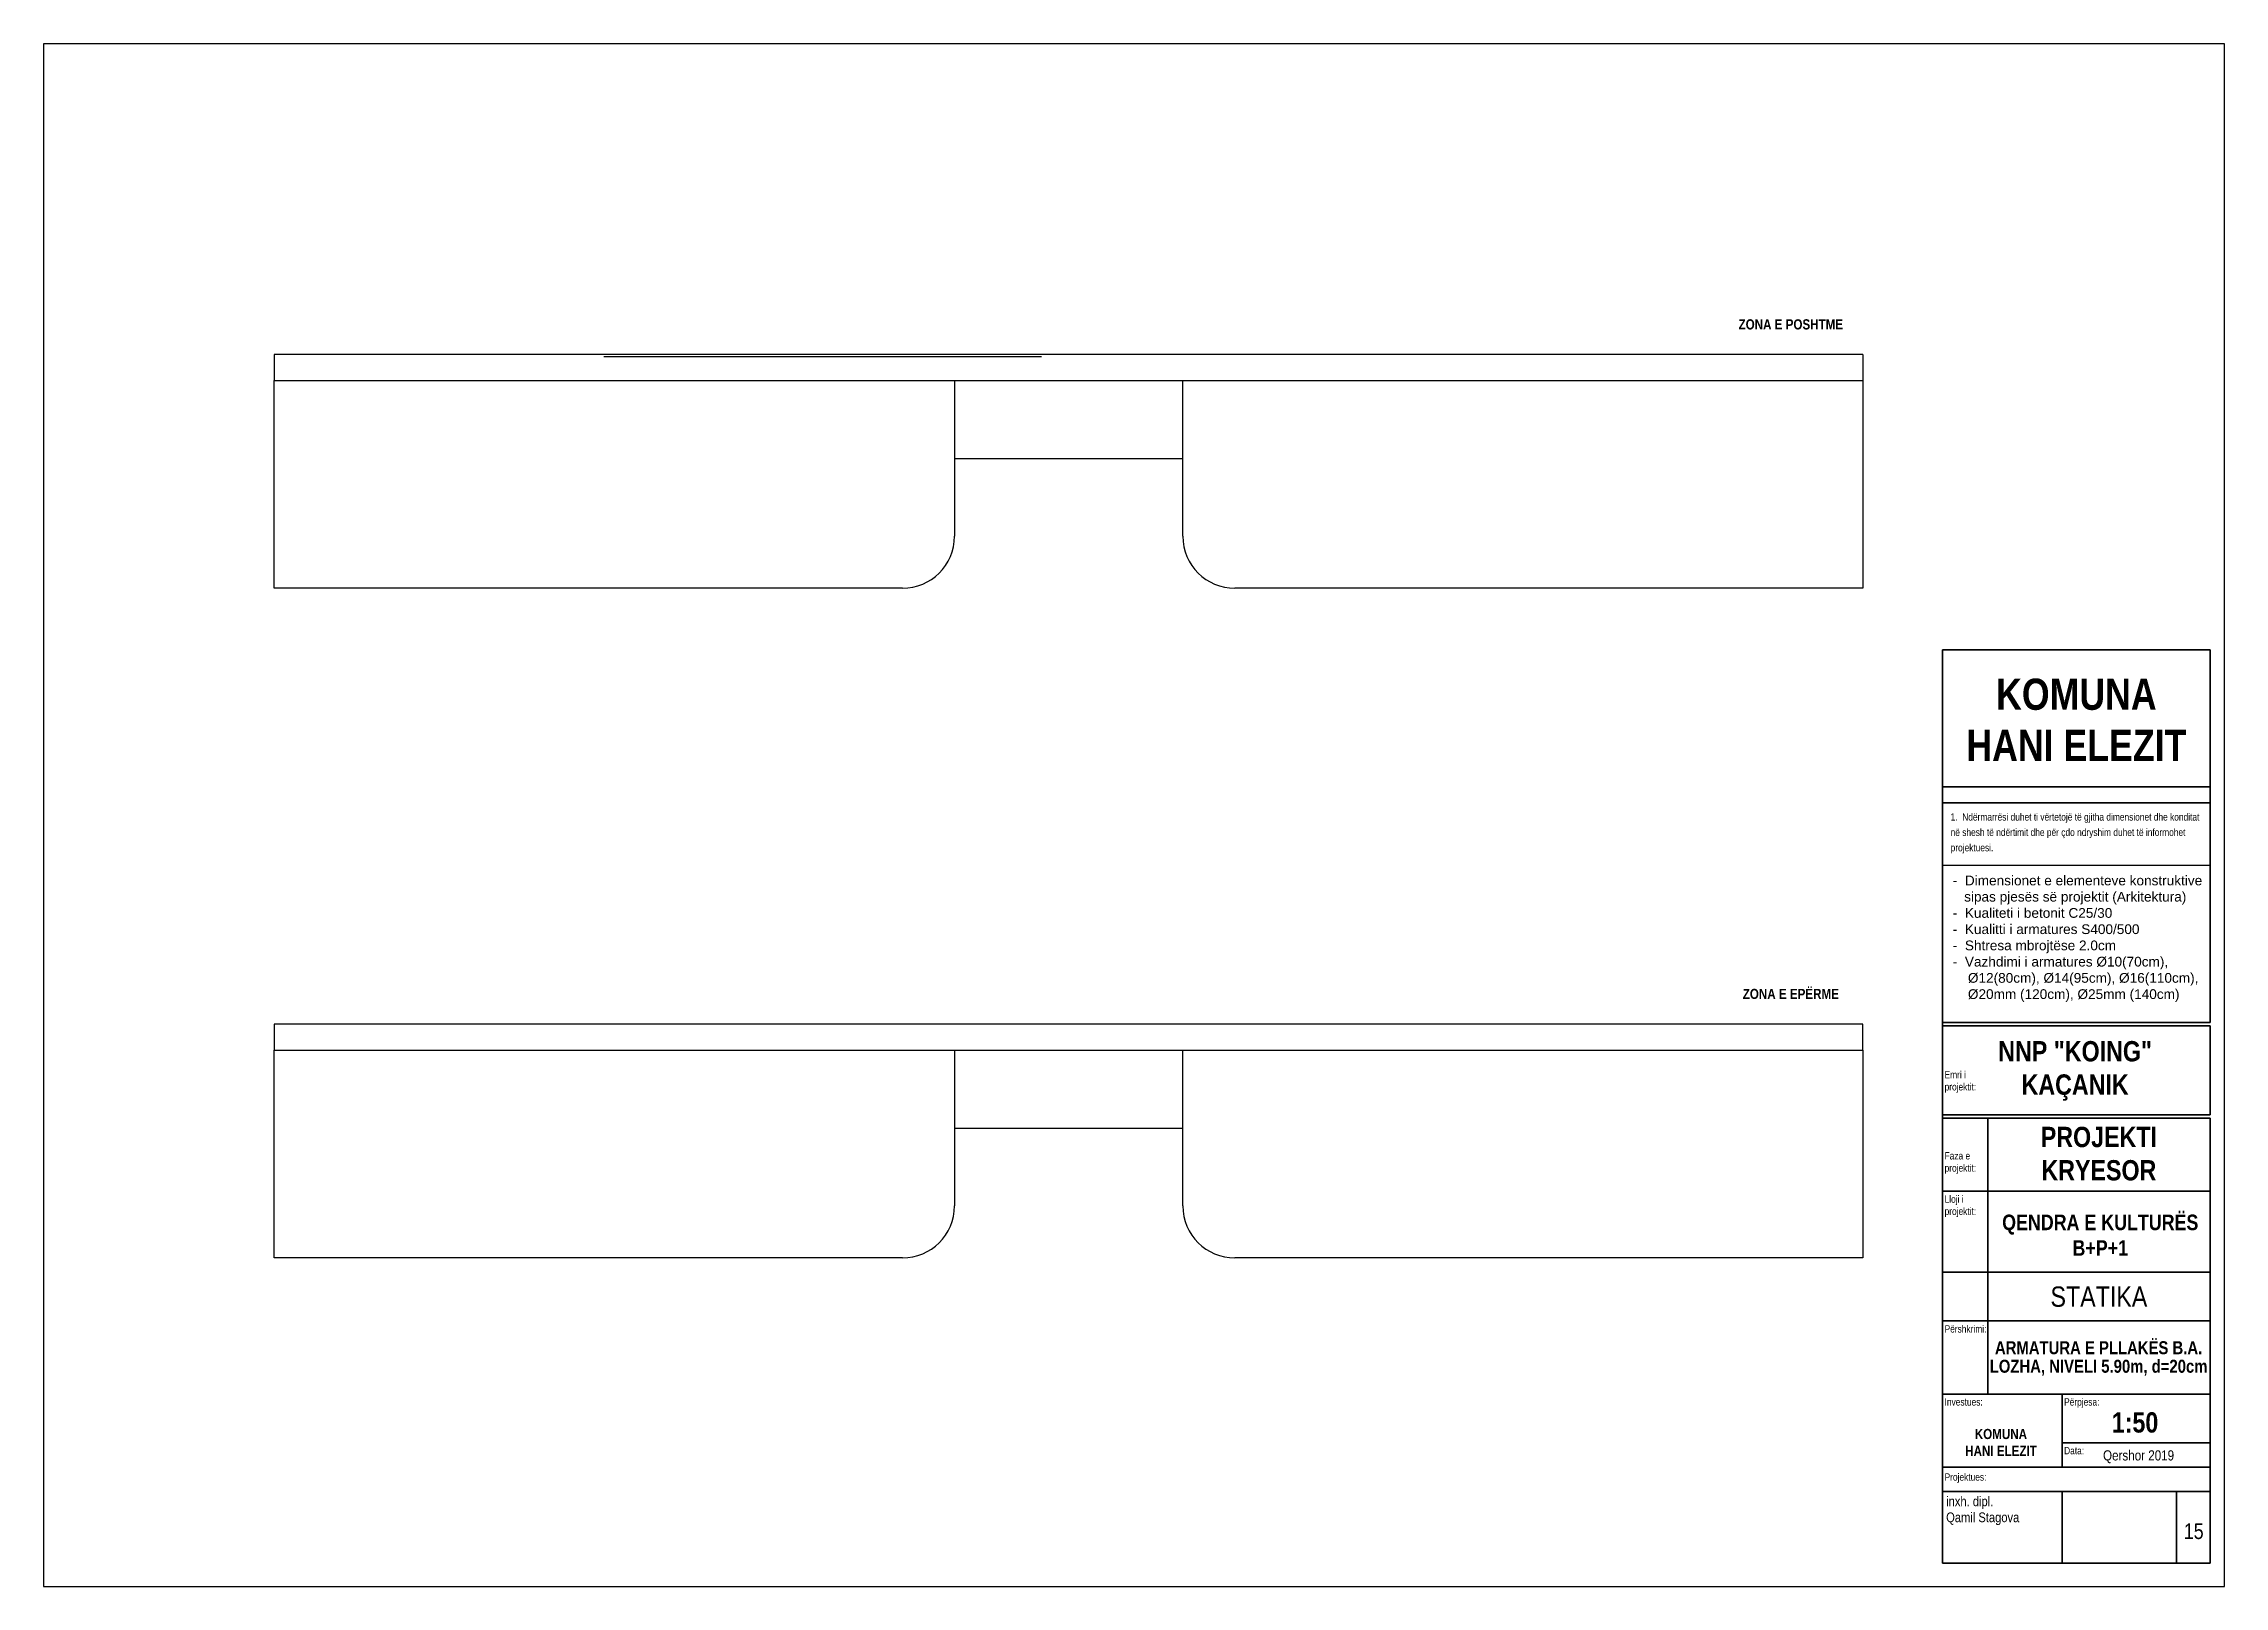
# Model space of a CAD drawing. Header units: inches. Extents: x 1561 to 3661, y 2212 to 3697.
import ezdxf

# ---------------------------------------------------------------- set-up
doc = ezdxf.new("R2010")
doc.units = ezdxf.units.IN
doc.layers.add('0_Pen_No__1', color=7, linetype='Continuous', lineweight=35)
doc.layers.add('TEKSTI_Pen_No__201', color=7, linetype='Continuous', lineweight=18)
doc.layers.add('A4_OP', color=7, linetype='Continuous')
doc.styles.add('GENERATED_STYLE_1', font='ARIAL.TTF')
doc.styles.add('GENERATED_STYLE_3', font='ARIALN.TTF')
doc.styles.add('GENERATED_STYLE_4', font='ARIALNB.TTF')

msp = doc.modelspace()

# ---------------------------------------------------------------- linework, layer by layer
for p, q in [((3661.2, 3697.4), (1561.2, 3697.4)), ((1561.2, 3697.4), (1561.2, 2212.4)), ((3661.2, 2212.4), (3661.2, 3697.4)), ((2100.8, 3396.2), (2522.1, 3396.2)), ((2438.3, 3298.2), (2658.3, 3298.2)), ((3389.8, 2906.6), (3647.5, 2906.6)), ((2438.3, 2653.6), (2658.3, 2653.6)), ((1561.2, 2212.4), (3661.2, 2212.4))]:
    msp.add_line(p, q)
for centre, start, end in [((2388.3, 3223.2), 270, 0), ((2708.3, 3223.2), 180, 270), ((2388.3, 2578.6), 270, 0), ((2708.3, 2578.6), 180, 270)]:
    msp.add_arc(centre, 50, start, end)
at = {"layer": '0_Pen_No__1', "linetype": 'Continuous'}
for p, q in [((3389.8, 2755.3), (3389.8, 3113.9)), ((3389.8, 3113.9), (3647.5, 3113.9)), ((3647.5, 3113.9), (3647.5, 2755.3)), ((3389.8, 2982.2), (3647.5, 2982.2)), ((3389.8, 2966.6), (3647.5, 2966.6)), ((3389.8, 2234.9), (3389.8, 2783)), ((3389.8, 2755.3), (3647.5, 2755.3)), ((3389.8, 2752.1), (3647.5, 2752.1)), ((3647.5, 2752.1), (3647.5, 2666.3)), ((3389.8, 2666.3), (3647.5, 2666.3)), ((3389.8, 2663.2), (3647.5, 2663.2)), ((3389.8, 2663.2), (3647.5, 2663.2)), ((3433.4, 2397.6), (3433.4, 2663.2)), ((3647.5, 2663.2), (3647.5, 2234.9)), ((3389.8, 2592.9), (3647.5, 2592.9)), ((3389.8, 2514.8), (3647.5, 2514.8)), ((3389.8, 2467.9), (3647.5, 2467.9)), ((3389.8, 2397.6), (3647.5, 2397.6)), ((3504.9, 2327.3), (3504.9, 2397.6)), ((3504.9, 2350.7), (3647.5, 2350.7)), ((3389.8, 2327.3), (3647.5, 2327.3)), ((3389.8, 2303.8), (3647.5, 2303.8)), ((3504.9, 2303.8), (3504.9, 2234.9)), ((3615, 2234.9), (3615, 2303.8)), ((3389.8, 2234.9), (3647.5, 2234.9))]:
    msp.add_line(p, q, dxfattribs=at)
at = {"layer": 'A4_OP'}
for points in [[(1783.3, 3398.2), (1783.3, 3373.2)], [(3313, 3398.2), (1783.3, 3398.2)], [(3313, 3398.2), (3313, 3173.2)], [(1783.3, 3173.2), (1783.3, 3373.2)], [(1783.3, 3373.2), (2438.3, 3373.2)], [(1783.3, 3373.2), (3313, 3373.2)], [(2438.3, 3373.2), (2438.3, 3223.2)], [(2658.3, 3223.2), (2658.3, 3373.2)], [(2658.3, 3373.2), (3313, 3373.2)], [(2388.3, 3173.2), (1783.3, 3173.2)], [(3313, 3173.2), (2708.3, 3173.2)], [(1783.3, 2753.6), (1783.3, 2728.6)], [(3313, 2753.6), (1783.3, 2753.6)], [(3313, 2728.6), (3313, 2753.6)], [(1783.3, 2528.6), (1783.3, 2728.6)], [(1783.3, 2728.6), (2438.3, 2728.6)], [(1783.3, 2728.6), (3313, 2728.6)], [(2438.3, 2728.6), (2438.3, 2578.6)], [(2658.3, 2578.6), (2658.3, 2728.6)], [(2658.3, 2728.6), (3313, 2728.6)], [(3313, 2728.6), (3313, 2528.6)], [(2388.3, 2528.6), (1783.3, 2528.6)], [(3313, 2528.6), (2708.3, 2528.6)]]:
    msp.add_lwpolyline(points, dxfattribs=at)

# ---------------------------------------------------------------- texts
at = {"layer": '0_Pen_No__1', "linetype": 'Continuous'}
for s, insert, char_height, attachment_point, style in [('\\A1;\\pi-50.007;ZONA E POSHTME', (3243.4, 3432.1), 9.766, 1, 'GENERATED_STYLE_4'), ('\\A1;\\pi-45.967;ZONA E EPËRME', (3243.4, 2787.6), 9.766, 1, 'GENERATED_STYLE_4'), ('\\A1;STATIKA', (3540.4, 2501.1), 19.531, 2, 'GENERATED_STYLE_3'), ('\\A1;Përshkrimi:', (3391.8, 2463.8), 7.031, 1, 'GENERATED_STYLE_3'), ('\\A1;Investues:', (3391.8, 2393.5), 7.031, 1, 'GENERATED_STYLE_3'), ('\\A1;Përpjesa:', (3506.9, 2393.5), 7.031, 1, 'GENERATED_STYLE_3'), ('\\A1;1:50', (3575.2, 2380), 19.53, 2, 'GENERATED_STYLE_4'), ('\\A1;\\pi-24.727;KOMUNA \\P\\pi-33.963;HANI ELEZIT', (3445.6, 2364), 9.766, 1, 'GENERATED_STYLE_4'), ('\\A1;Data: ', (3506.9, 2346.6), 7.03, 1, 'GENERATED_STYLE_3'), ('\\A1;Qershor 2019', (3578.6, 2343.4), 9.766, 2, 'GENERATED_STYLE_3'), ('\\A1;Projektues: ', (3391.8, 2321.2), 7.031, 1, 'GENERATED_STYLE_3'), ('\\A1;15', (3631.7, 2273), 15, 2, 'GENERATED_STYLE_3')]:
    msp.add_mtext(s, dxfattribs=dict(at, insert=insert, char_height=char_height, attachment_point=attachment_point, style=style))
for s, insert, char_height, width, attachment_point, line_spacing_factor, style in [('\\A1;KOMUNA HANI ELEZIT', (3518.7, 3086.2), 30, 214.051, 2, 0.984903, 'GENERATED_STYLE_4'), ('\\A1;1.  Ndërmarrësi duhet ti vërtetojë të gjitha dimensionet dhe konditat në shesh të ndërtimit dhe për çdo ndryshim duhet të informohet projektuesi. ', (3397.6, 2956.6), 7.0313, 245.916, 1, 1.261061, 'GENERATED_STYLE_3'), ('\\A1;NNP "KOING"\\PKAÇANIK', (3517.5, 2737.3), 19.531, 214.051, 2, 0.984903, 'GENERATED_STYLE_4'), ('\\A1;Emri i\\Pprojektit:', (3391.8, 2708.5), 7.03, 67.539, 1, 0.996607, 'GENERATED_STYLE_3'), ('\\A1;PROJEKTI KRYESOR', (3540.4, 2654.8), 19.531, 214.051, 2, 0.984903, 'GENERATED_STYLE_4'), ('\\A1;Faza e \\Pprojektit:', (3391.8, 2630.4), 7.031, 67.539, 1, 0.996607, 'GENERATED_STYLE_3'), ('\\A1;Lloji i \\Pprojektit:', (3391.8, 2588.7), 7.031, 67.539, 1, 0.996607, 'GENERATED_STYLE_3'), ('\\A1;QENDRA E KULTURËS\\PB+P+1', (3541.7, 2570.3), 15, 214.051, 2, 0.984903, 'GENERATED_STYLE_4'), ('\\A1;ARMATURA E PLLAKËS B.A.\\PLOZHA, NIVELI 5.90m, d=20cm', (3540.1, 2448.4), 12.5, 214.051, 2, 0.8554, 'GENERATED_STYLE_4'), ('\\A1;inxh. dipl. \\PQamil Stagova', (3393.3, 2299), 9.375, 167.016, 1, 0.98645, 'GENERATED_STYLE_3')]:
    msp.add_mtext(s, dxfattribs=dict(at, insert=insert, char_height=char_height, width=width, attachment_point=attachment_point, line_spacing_factor=line_spacing_factor, style=style))
at = {"layer": 'TEKSTI_Pen_No__201', "linetype": 'Continuous', "insert": (3399.7, 2896.6), "char_height": 9.375, "attachment_point": 1, "style": 'GENERATED_STYLE_1'}
msp.add_mtext('-  Dimensionet e elementeve konstruktive\\P   sipas pjesës së projektit (Arkitektura)\\P-  Kualiteti i betonit C25/30\\P-  Kualitti i armatures S400/500\\P-  Shtresa mbrojtëse 2.0cm\\P-  Vazhdimi i armatures Ø10(70cm), \\P    Ø12(80cm), Ø14(95cm), Ø16(110cm),\\P    Ø20mm (120cm), Ø25mm (140cm)    ', dxfattribs=at)

doc.saveas('drawing.dxf')
